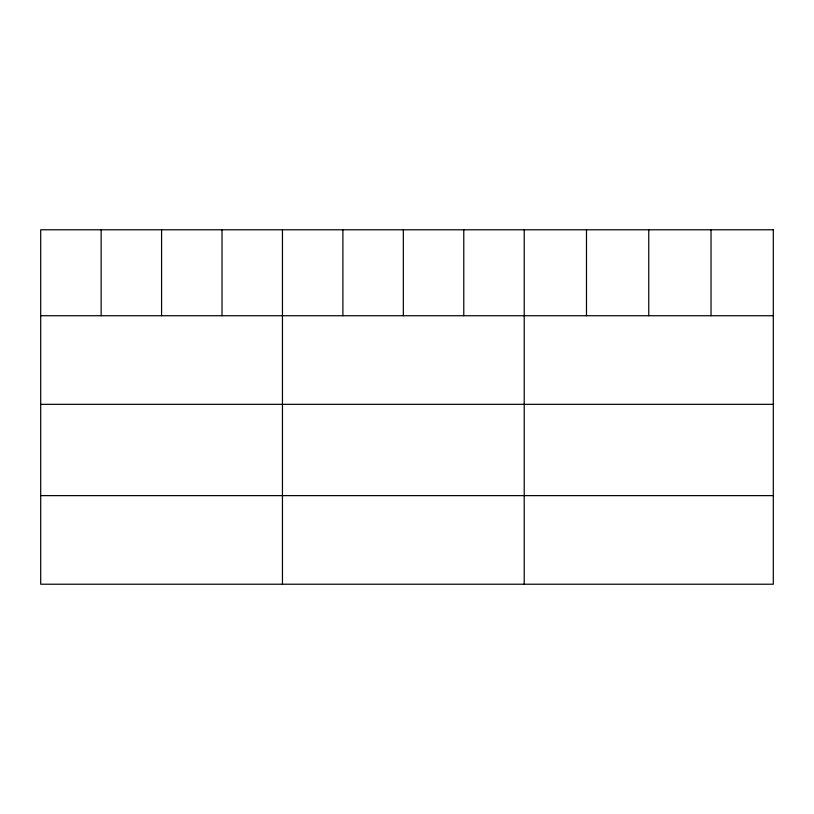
<?xml version="1.0" encoding="UTF-8"?>
<svg xmlns="http://www.w3.org/2000/svg" width="814" height="814" viewBox="0 0 814 814"><rect width="100%" height="100%" fill="white"/><g stroke="black" fill="none" stroke-linecap="round" stroke-linejoin="round"><path stroke-width="1.22" d="M40.7 315.73L773.3 315.73M40.7 404.334L773.3 404.334M40.7 495.624L773.3 495.624M711.029 229.782L711.029 315.73M648.758 229.782L648.758 315.73M586.487 229.782L586.487 315.73M524.216 229.782L524.216 584.218M463.777 229.782L463.777 315.73M403.337 229.782L403.337 315.73M342.898 229.782L342.898 315.73M282.458 229.782L282.458 584.218M222.019 229.782L222.019 315.73M161.579 229.782L161.579 315.73M101.14 229.782L101.14 315.73M773.3 229.782L40.7 229.782L40.7 584.218L773.3 584.218L773.3 229.782"/></g></svg>
